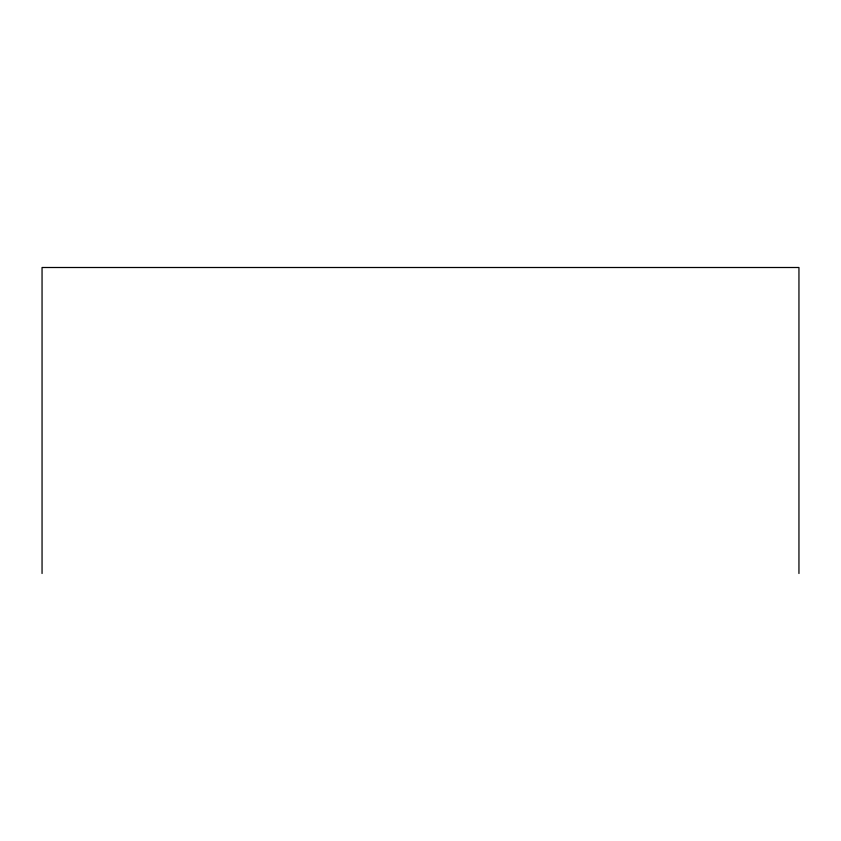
<?xml version="1.0" encoding="UTF-8"?>
<svg xmlns="http://www.w3.org/2000/svg" width="841" height="841" viewBox="0 0 841 841"><rect width="100%" height="100%" fill="white"/><g stroke="black" fill="none" stroke-linecap="round" stroke-linejoin="round"><path stroke-width="1.26" d="M798.95 573.499L798.95 267.501L42.05 267.501L42.05 573.499"/></g></svg>
